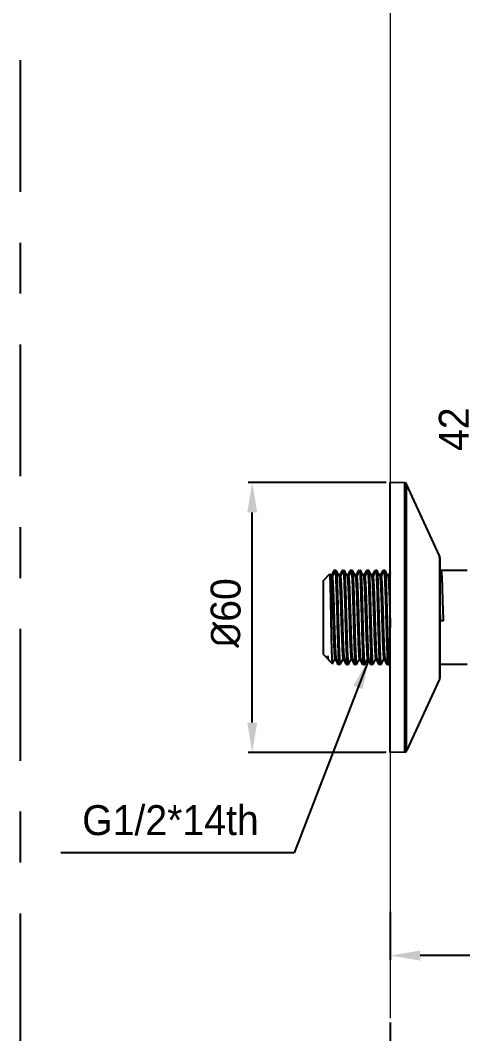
# Model space of a CAD drawing. Extents: x 8819 to 9239, y -18069 to -17475.
# Drawn here: x 8993.4 to 9067.2, y -17980.8 to -17811.6 of the extents above; entities that cross this region are included whole.
import ezdxf

# ---------------------------------------------------------------- set-up
doc = ezdxf.new("R2010")
doc.units = 0
doc.header["$MEASUREMENT"] = 0
doc.linetypes.add('CENTER', pattern=[47.5, 22, -8.5, 8.5, -8.5])
doc.linetypes.add('HIDDEN2', pattern=[4.7625, 3.175, -1.5875])
doc.layers.get('0').update_dxf_attribs({"linetype": 'CONTINUOUS', "lineweight": 13})
doc.layers.get('DEFPOINTS').update_dxf_attribs({"linetype": 'CONTINUOUS'})
doc.layers.add('02___PRT_ALL_AXES', color=7, linetype='CONTINUOUS')
doc.layers.add('1', color=4, linetype='HIDDEN2')
doc.layers.add('5', color=2, linetype='CONTINUOUS', lineweight=9)
doc.styles.add('ROMANS', font='Gulim.ttf')
doc.styles.get("Standard").update_dxf_attribs({"font": 'Gulim.ttf'})
doc.dimstyles.new('STANDARD$0', dxfattribs={"dimtxt": 3.5, "dimasz": 2.5, "dimexe": 0.7, "dimexo": 0.7, "dimgap": 0.5, "dimtad": 3, "dimdec": 4, "dimdsep": 46, "dimtxsty": 'Standard', "dimcen": 0, "dimclrd": 2, "dimclre": 2, "dimclrt": 4, "dimadec": 0, "dimazin": 0, "dimtp": 0.2, "dimtm": 0.1, "dimtfac": 0.5, "dimtdec": 4, "dimtmove": 1, "dimatfit": 3, "dimfxl": 0, "dimtolj": 1, "dimarcsym": 0})
doc.dimstyles.new('STANDARD$7', dxfattribs={"dimtxt": 3.5, "dimasz": 2.5, "dimexe": 0.3, "dimexo": 0.5, "dimgap": 0.8, "dimtad": 3, "dimlfac": 0.5, "dimdsep": 46, "dimtxsty": 'ROMANS', "dimcen": 0, "dimclrd": 2, "dimclre": 2, "dimclrt": 4, "dimadec": 0, "dimazin": 0, "dimtfac": 1, "dimtmove": 0, "dimatfit": 3, "dimfxl": 0, "dimtolj": 1, "dimarcsym": 0})

# ---------------------------------------------------------------- blocks, each defined once
blk = doc.blocks.new('*D17')
at = {"layer": '5', "color": 2, "lineweight": -2}
for p, q in [((9055.13, -17960.48), (9055.13, -17968.46)), ((9131.59, -17960.48), (9131.59, -17968.46)), ((9126.59, -17967.76), (9060.13, -17967.76))]:
    blk.add_line(p, q, dxfattribs=at)
at = {"layer": '5', "color": 2}
for points in [[(9060.13, -17966.93), (9060.13, -17968.6), (9055.13, -17967.76)], [(9126.59, -17966.93), (9126.59, -17968.6), (9131.59, -17967.76)]]:
    blk.add_solid(points, dxfattribs=at)
at = {"layer": 'DEFPOINTS', "color": 0}
for p in [(9055.13, -17959.78), (9131.59, -17959.78), (9055.13, -17967.76)]:
    blk.add_point(p, dxfattribs=at)
at = {"layer": '5', "color": 4, "insert": (9093.2, -17963.11), "char_height": 5, "attachment_point": 5}
blk.add_mtext('\\A1;101.9', dxfattribs=at)
blk = doc.blocks.new('*D19')
at = {"layer": '5', "color": 2, "lineweight": -2}
for p, q in [((9203.08, -17879.67), (9203.08, -17989.3)), ((9055.13, -17978.94), (9055.13, -17989.3)), ((9060.13, -17988.6), (9198.08, -17988.6))]:
    blk.add_line(p, q, dxfattribs=at)
at = {"layer": '5', "color": 2}
for points in [[(9060.13, -17987.77), (9060.13, -17989.43), (9055.13, -17988.6)], [(9198.08, -17987.77), (9198.08, -17989.43), (9203.08, -17988.6)]]:
    blk.add_solid(points, dxfattribs=at)
at = {"layer": 'DEFPOINTS', "color": 0}
for p in [(9203.08, -17878.97), (9055.13, -17978.24), (9203.08, -17988.6)]:
    blk.add_point(p, dxfattribs=at)
at = {"layer": '5', "color": 4, "insert": (9107.02, -17983.19), "char_height": 5, "attachment_point": 5}
blk.add_mtext('\\A1;197.3', dxfattribs=at)
blk = doc.blocks.new('*D20')
at = {"layer": '5', "color": 2, "lineweight": -2}
for p, q in [((9118.25, -17863.08), (9070.1, -17863.08)), ((9070.8, -17889.58), (9070.8, -17868.08)), ((9118.25, -17894.58), (9070.1, -17894.58))]:
    blk.add_line(p, q, dxfattribs=at)
at = {"layer": '5', "color": 2}
for points in [[(9069.97, -17868.08), (9071.64, -17868.08), (9070.8, -17863.08)], [(9069.97, -17889.58), (9071.64, -17889.58), (9070.8, -17894.58)]]:
    blk.add_solid(points, dxfattribs=at)
at = {"layer": 'DEFPOINTS', "color": 0}
for p in [(9070.8, -17863.08), (9118.95, -17863.08), (9118.95, -17894.58)]:
    blk.add_point(p, dxfattribs=at)
at = {"layer": '5', "color": 4, "insert": (9065.73, -17879.86), "char_height": 5, "attachment_point": 5, "rotation": 90}
blk.add_mtext('\\A1;42', dxfattribs=at)
blk = doc.blocks.new('*D24')
at = {"layer": '5', "color": 2, "lineweight": -2}
for p, q in [((9054.43, -17888.76), (9031.39, -17888.76)), ((9032.09, -17928.85), (9032.09, -17893.76)), ((9054.43, -17933.85), (9031.39, -17933.85))]:
    blk.add_line(p, q, dxfattribs=at)
at = {"layer": '5', "color": 2}
for points in [[(9031.26, -17893.76), (9032.93, -17893.76), (9032.09, -17888.76)], [(9031.26, -17928.85), (9032.93, -17928.85), (9032.09, -17933.85)]]:
    blk.add_solid(points, dxfattribs=at)
at = {"layer": 'DEFPOINTS', "color": 0}
for p in [(9032.09, -17888.76), (9055.13, -17888.76), (9055.13, -17933.85)]:
    blk.add_point(p, dxfattribs=at)
at = {"layer": '5', "color": 4, "insert": (9027.68, -17910.55), "char_height": 5, "attachment_point": 5, "rotation": 90}
blk.add_mtext('\\A1;{\\fISOCPEUR|b0|i0|c0|p34;%%C}60', dxfattribs=at)

msp = doc.modelspace()

# ---------------------------------------------------------------- linework, layer by layer
at = {"color": 7, "linetype": 'Continuous'}
msp.add_line((9055.133, -17518.269), (9055.133, -17978.236), dxfattribs=at)
at = {"layer": '02___PRT_ALL_AXES', "color": 1, "linetype": 'CENTER'}
msp.add_line((8993.385, -17580.716), (8993.385, -17991.781), dxfattribs=at)
at = {"layer": '1', "color": 7, "linetype": 'Continuous'}
for p, q in [((9057.522, -17888.802), (9055.133, -17888.76)), ((9055.133, -17933.852), (9055.133, -17888.761)), ((9057.522, -17888.802), (9057.522, -17933.81)), ((9057.856, -17933.592), (9057.856, -17889.021)), ((9063.316, -17901.033), (9057.856, -17889.021)), ((9063.316, -17901.033), (9063.316, -17921.579)), ((9063.366, -17901.185), (9063.316, -17901.033)), ((9063.383, -17901.344), (9063.366, -17901.185)), ((9063.383, -17901.344), (9063.383, -17921.269)), ((9043.955, -17905.119), (9045.039, -17904.034)), ((9045.048, -17904.038), (9045.039, -17904.034)), ((9045.228, -17904.383), (9045.048, -17904.038)), ((9045.214, -17904.369), (9045.471, -17904.369)), ((9045.72, -17903.444), (9045.237, -17904.369)), ((9045.949, -17903.441), (9045.466, -17904.366)), ((9045.733, -17903.431), (9045.72, -17903.444)), ((9045.859, -17903.431), (9045.733, -17903.431)), ((9045.79, -17903.715), (9045.767, -17903.523)), ((9045.859, -17903.431), (9045.869, -17903.441)), ((9045.873, -17903.451), (9045.894, -17903.539)), ((9045.909, -17903.518), (9045.886, -17903.474)), ((9045.959, -17903.431), (9045.949, -17903.441)), ((9046.086, -17903.431), (9045.959, -17903.431)), ((9046.086, -17903.431), (9046.099, -17903.444)), ((9046.581, -17904.369), (9046.099, -17903.444)), ((9046.574, -17904.369), (9046.831, -17904.369)), ((9046.589, -17904.383), (9046.581, -17904.369)), ((9047.08, -17903.444), (9046.598, -17904.369)), ((9047.31, -17903.441), (9046.827, -17904.366)), ((9047.093, -17903.431), (9047.08, -17903.444)), ((9047.22, -17903.431), (9047.093, -17903.431)), ((9047.151, -17903.717), (9047.132, -17903.553)), ((9047.219, -17903.431), (9047.23, -17903.441)), ((9047.23, -17903.441), (9047.233, -17903.449)), ((9047.235, -17903.453), (9047.253, -17903.528)), ((9047.27, -17903.518), (9047.247, -17903.474)), ((9047.32, -17903.431), (9047.309, -17903.441)), ((9047.446, -17903.431), (9047.32, -17903.431)), ((9047.446, -17903.431), (9047.459, -17903.444)), ((9047.942, -17904.369), (9047.459, -17903.444)), ((9047.935, -17904.369), (9048.191, -17904.369)), ((9047.949, -17904.383), (9047.942, -17904.369)), ((9048.441, -17903.444), (9047.958, -17904.369)), ((9048.67, -17903.441), (9048.187, -17904.367)), ((9048.454, -17903.431), (9048.441, -17903.444)), ((9048.58, -17903.431), (9048.454, -17903.431)), ((9048.511, -17903.715), (9048.489, -17903.53)), ((9048.58, -17903.431), (9048.59, -17903.441)), ((9048.59, -17903.441), (9048.594, -17903.449)), ((9048.595, -17903.453), (9048.613, -17903.527)), ((9048.63, -17903.518), (9048.607, -17903.474)), ((9048.68, -17903.431), (9048.67, -17903.441)), ((9048.807, -17903.431), (9048.68, -17903.431)), ((9048.807, -17903.431), (9048.82, -17903.444)), ((9049.302, -17904.369), (9048.82, -17903.444)), ((9049.296, -17904.369), (9049.552, -17904.369)), ((9049.31, -17904.383), (9049.302, -17904.369)), ((9049.801, -17903.444), (9049.319, -17904.369)), ((9050.031, -17903.441), (9049.548, -17904.366)), ((9049.814, -17903.431), (9049.801, -17903.444)), ((9049.94, -17903.431), (9049.814, -17903.431)), ((9049.872, -17903.715), (9049.849, -17903.526)), ((9049.94, -17903.431), (9049.951, -17903.441)), ((9049.951, -17903.441), (9049.953, -17903.447)), ((9049.955, -17903.451), (9049.976, -17903.543)), ((9049.991, -17903.518), (9049.968, -17903.474)), ((9050.041, -17903.431), (9050.03, -17903.441)), ((9050.167, -17903.431), (9050.041, -17903.431)), ((9050.167, -17903.431), (9050.18, -17903.444)), ((9050.663, -17904.369), (9050.18, -17903.444)), ((9050.656, -17904.369), (9050.913, -17904.369)), ((9050.67, -17904.383), (9050.663, -17904.369)), ((9051.162, -17903.444), (9050.679, -17904.369)), ((9051.391, -17903.441), (9050.908, -17904.366)), ((9051.175, -17903.431), (9051.162, -17903.444)), ((9051.301, -17903.431), (9051.175, -17903.431)), ((9051.232, -17903.715), (9051.21, -17903.533)), ((9051.301, -17903.431), (9051.311, -17903.441)), ((9051.311, -17903.441), (9051.315, -17903.449)), ((9051.315, -17903.449), (9051.334, -17903.526)), ((9051.351, -17903.518), (9051.328, -17903.474)), ((9051.401, -17903.431), (9051.391, -17903.441)), ((9051.528, -17903.431), (9051.401, -17903.431)), ((9051.528, -17903.431), (9051.541, -17903.444)), ((9052.023, -17904.369), (9051.541, -17903.444)), ((9052.016, -17904.369), (9052.273, -17904.369)), ((9052.031, -17904.383), (9052.023, -17904.369)), ((9052.522, -17903.444), (9052.04, -17904.369)), ((9052.752, -17903.441), (9052.269, -17904.367)), ((9052.535, -17903.431), (9052.522, -17903.444)), ((9052.662, -17903.431), (9052.535, -17903.431)), ((9052.593, -17903.715), (9052.57, -17903.528)), ((9052.661, -17903.431), (9052.672, -17903.441)), ((9052.672, -17903.441), (9052.675, -17903.449)), ((9052.675, -17903.449), (9052.694, -17903.526)), ((9052.712, -17903.518), (9052.689, -17903.474)), ((9052.762, -17903.431), (9052.752, -17903.441)), ((9052.888, -17903.431), (9052.762, -17903.431)), ((9052.888, -17903.431), (9052.901, -17903.444)), ((9053.384, -17904.369), (9052.901, -17903.444)), ((9053.377, -17904.369), (9053.634, -17904.369)), ((9053.391, -17904.383), (9053.384, -17904.369)), ((9053.883, -17903.444), (9053.4, -17904.369)), ((9054.112, -17903.441), (9053.629, -17904.367)), ((9053.896, -17903.431), (9053.883, -17903.444)), ((9054.022, -17903.431), (9053.896, -17903.431)), ((9053.953, -17903.715), (9053.931, -17903.532)), ((9054.022, -17903.431), (9054.032, -17903.441)), ((9054.032, -17903.441), (9054.035, -17903.448)), ((9054.037, -17903.453), (9054.055, -17903.53)), ((9054.072, -17903.518), (9054.049, -17903.474)), ((9054.122, -17903.431), (9054.112, -17903.441)), ((9054.249, -17903.431), (9054.122, -17903.431)), ((9054.249, -17903.431), (9054.262, -17903.444)), ((9054.744, -17904.369), (9054.262, -17903.444)), ((9054.737, -17904.369), (9054.994, -17904.369)), ((9054.752, -17904.383), (9054.744, -17904.369)), ((9054.811, -17904.273), (9054.761, -17904.369)), ((9055.133, -17903.655), (9054.811, -17904.273)), ((9055.133, -17904.092), (9054.99, -17904.366)), ((9063.636, -17903.441), (9063.383, -17903.925)), ((9063.406, -17903.444), (9063.383, -17903.488)), ((9063.419, -17903.431), (9063.406, -17903.444)), ((9063.636, -17903.431), (9063.419, -17903.431)), ((9063.646, -17903.431), (9063.636, -17903.441)), ((9067.955, -17903.431), (9063.646, -17903.431)), ((9043.955, -17917.493), (9043.955, -17905.119)), ((9063.513, -17911.818), (9063.383, -17907.898)), ((9063.383, -17911.818), (9063.513, -17911.818)), ((9064.001, -17911.887), (9063.383, -17911.887)), ((9064.001, -17911.887), (9063.513, -17911.818)), ((9043.955, -17917.494), (9045.486, -17919.026)), ((9044.705, -17918.244), (9044.705, -17917.734)), ((9044.705, -17918.244), (9044.778, -17918.244)), ((9044.778, -17918.232), (9044.859, -17918.386)), ((9044.883, -17918.422), (9044.858, -17918.386)), ((9045.495, -17919.021), (9045.486, -17919.026)), ((9045.495, -17919.021), (9045.9, -17918.247)), ((9045.894, -17918.244), (9046.139, -17918.244)), ((9045.917, -17918.244), (9045.967, -17918.34)), ((9045.967, -17918.34), (9046.4, -17919.169)), ((9046.139, -17918.232), (9046.145, -17918.244)), ((9046.145, -17918.244), (9046.629, -17919.171)), ((9046.413, -17919.181), (9046.4, -17919.169)), ((9046.539, -17919.181), (9046.413, -17919.181)), ((9046.539, -17919.181), (9046.55, -17919.171)), ((9046.55, -17919.171), (9046.592, -17919.09)), ((9046.64, -17919.181), (9046.629, -17919.171)), ((9046.766, -17919.181), (9046.64, -17919.181)), ((9046.766, -17919.181), (9046.779, -17919.169)), ((9046.779, -17919.169), (9047.26, -17918.246)), ((9047.255, -17918.244), (9047.5, -17918.244)), ((9047.278, -17918.244), (9047.328, -17918.34)), ((9047.328, -17918.34), (9047.761, -17919.169)), ((9047.5, -17918.232), (9047.506, -17918.244)), ((9047.506, -17918.244), (9047.99, -17919.171)), ((9047.774, -17919.181), (9047.761, -17919.169)), ((9047.9, -17919.181), (9047.773, -17919.181)), ((9047.9, -17919.181), (9047.91, -17919.171)), ((9047.91, -17919.171), (9047.952, -17919.09)), ((9048, -17919.181), (9047.99, -17919.171)), ((9048.126, -17919.181), (9048, -17919.181)), ((9048.126, -17919.181), (9048.139, -17919.169)), ((9048.139, -17919.169), (9048.621, -17918.247)), ((9048.615, -17918.244), (9048.86, -17918.244)), ((9048.638, -17918.244), (9048.688, -17918.34)), ((9048.688, -17918.34), (9049.121, -17919.169)), ((9048.86, -17918.232), (9048.866, -17918.244)), ((9048.866, -17918.244), (9049.35, -17919.171)), ((9049.134, -17919.181), (9049.121, -17919.169)), ((9049.26, -17919.181), (9049.134, -17919.181)), ((9049.26, -17919.181), (9049.271, -17919.171)), ((9049.271, -17919.171), (9049.313, -17919.09)), ((9049.361, -17919.181), (9049.35, -17919.171)), ((9049.487, -17919.181), (9049.361, -17919.181)), ((9049.487, -17919.181), (9049.5, -17919.169)), ((9049.5, -17919.169), (9049.981, -17918.247)), ((9049.976, -17918.244), (9050.221, -17918.244)), ((9049.999, -17918.244), (9050.049, -17918.339)), ((9050.049, -17918.339), (9050.482, -17919.169)), ((9050.221, -17918.232), (9050.227, -17918.244)), ((9050.227, -17918.244), (9050.711, -17919.171)), ((9050.495, -17919.181), (9050.482, -17919.169)), ((9050.621, -17919.181), (9050.494, -17919.181)), ((9050.569, -17918.926), (9050.585, -17919.058)), ((9050.621, -17919.181), (9050.631, -17919.171)), ((9050.631, -17919.171), (9050.673, -17919.09)), ((9050.721, -17919.181), (9050.711, -17919.171)), ((9050.847, -17919.181), (9050.721, -17919.181)), ((9050.847, -17919.181), (9050.86, -17919.169)), ((9050.86, -17919.169), (9051.342, -17918.247)), ((9051.336, -17918.244), (9051.581, -17918.244)), ((9051.359, -17918.244), (9051.409, -17918.34)), ((9051.409, -17918.34), (9051.842, -17919.169)), ((9051.581, -17918.232), (9051.587, -17918.244)), ((9051.587, -17918.244), (9052.071, -17919.171)), ((9051.855, -17919.181), (9051.842, -17919.169)), ((9051.981, -17919.181), (9051.855, -17919.181)), ((9051.981, -17919.181), (9051.992, -17919.171)), ((9051.992, -17919.171), (9052.034, -17919.09)), ((9052.082, -17919.181), (9052.071, -17919.171)), ((9052.208, -17919.181), (9052.082, -17919.181)), ((9052.208, -17919.181), (9052.221, -17919.169)), ((9052.221, -17919.169), (9052.702, -17918.247)), ((9052.696, -17918.244), (9052.942, -17918.244)), ((9052.72, -17918.244), (9052.77, -17918.34)), ((9052.77, -17918.34), (9053.203, -17919.169)), ((9052.942, -17918.232), (9052.948, -17918.244)), ((9052.948, -17918.244), (9053.432, -17919.171)), ((9053.216, -17919.181), (9053.203, -17919.169)), ((9053.342, -17919.181), (9053.215, -17919.181)), ((9053.342, -17919.181), (9053.352, -17919.171)), ((9053.352, -17919.171), (9053.394, -17919.09)), ((9053.442, -17919.181), (9053.432, -17919.171)), ((9053.568, -17919.181), (9053.442, -17919.181)), ((9053.568, -17919.181), (9053.581, -17919.169)), ((9053.581, -17919.169), (9054.063, -17918.247)), ((9054.057, -17918.244), (9054.302, -17918.244)), ((9054.08, -17918.244), (9054.13, -17918.34)), ((9054.13, -17918.34), (9054.563, -17919.169)), ((9054.302, -17918.232), (9054.308, -17918.244)), ((9054.308, -17918.244), (9054.792, -17919.171)), ((9054.576, -17919.181), (9054.563, -17919.169)), ((9054.702, -17919.181), (9054.576, -17919.181)), ((9054.702, -17919.181), (9054.713, -17919.171)), ((9054.713, -17919.171), (9054.755, -17919.09)), ((9054.803, -17919.181), (9054.792, -17919.171)), ((9054.929, -17919.181), (9054.803, -17919.181)), ((9054.929, -17919.181), (9054.942, -17919.169)), ((9054.942, -17919.169), (9055.133, -17918.802)), ((9067.955, -17919.181), (9063.383, -17919.181)), ((9063.383, -17921.269), (9063.366, -17921.428)), ((9063.316, -17921.579), (9057.856, -17933.592)), ((9063.366, -17921.428), (9063.316, -17921.579)), ((9057.522, -17933.81), (9055.133, -17933.852))]:
    msp.add_line(p, q, dxfattribs=at)
for centre, radius, start, end in [((9057.516, -17889.175), 0.373, 24.44395, 89), ((9045.768, -17903.49), 0.112, 20.73915, 23.00793), ((9047.112, -17903.497), 0.131, 19.73043, 21.92957), ((9045.913, -17903.769), 1.361, 9.68566, 10.20703), ((9048.471, -17903.498), 0.132, 19.68464, 21.88026), ((9047.288, -17903.766), 1.346, 9.69805, 10.25988), ((9049.846, -17903.492), 0.116, 20.55418, 22.82267), ((9050.013, -17903.766), 1.342, 9.7177, 10.29751), ((9051.352, -17903.772), 1.364, 9.81026, 10.37648), ((9053.914, -17903.497), 0.131, 19.76921, 21.95468), ((9052.651, -17903.784), 1.427, 9.82863, 10.27153), ((9051.313, -17918.399), 4.855, 186.18064, 187.20075), ((9052.737, -17918.392), 4.918, 186.179, 187.16487), ((9054.026, -17918.401), 4.847, 186.1466, 187.09266), ((9056.884, -17918.384), 4.985, 186.17123, 187.12473), ((9058.217, -17918.387), 4.957, 186.17639, 187.13426), ((9059.462, -17918.4), 4.84, 186.18018, 187.21109), ((9057.516, -17933.437), 0.373, 271, 335.55605)]:
    msp.add_arc(centre, radius, start, end, dxfattribs=at)
for points, knots in [([(9045.415, -17917.929), (9045.396, -17917.419), (9045.36, -17916.238), (9045.322, -17914.287), (9045.278, -17912.057), (9045.239, -17910.12), (9045.212, -17908.599), (9045.191, -17907.548), (9045.167, -17906.598), (9045.142, -17905.774), (9045.123, -17905.175), (9045.107, -17904.773), (9045.097, -17904.536), (9045.086, -17904.345), (9045.076, -17904.199), (9045.063, -17904.103), (9045.056, -17904.053), (9045.048, -17904.038)], [0, 0, 0, 0, 0.110177, 0.2551828, 0.4211643, 0.5916705, 0.6732656, 0.7495654, 0.8185202, 0.8783759, 0.9276596, 0.9479171, 0.9650448, 0.9789048, 0.9893889, 0.9964154, 1, 1, 1, 1]), ([(9045.229, -17904.383), (9045.238, -17904.401), (9045.251, -17904.454), (9045.268, -17904.555), (9045.284, -17904.699), (9045.308, -17904.974), (9045.335, -17905.416), (9045.368, -17906.056), (9045.405, -17906.829), (9045.441, -17907.716), (9045.474, -17908.694), (9045.515, -17910.108), (9045.574, -17911.905), (9045.64, -17913.97), (9045.701, -17915.767), (9045.753, -17916.85), (9045.782, -17917.314)], [0, 0, 0, 0, 0.0046509, 0.0125765, 0.0237884, 0.0382321, 0.0764756, 0.1263712, 0.1866583, 0.2558049, 0.3320556, 0.4134769, 0.5834841, 0.7486579, 0.8923226, 1, 1, 1, 1]), ([(9046.034, -17917.314), (9046.004, -17916.837), (9045.961, -17915.719), (9045.888, -17913.868), (9045.834, -17912.116), (9045.791, -17910.632), (9045.755, -17909.527), (9045.717, -17908.469), (9045.682, -17907.487), (9045.65, -17906.606), (9045.621, -17905.947), (9045.597, -17905.489), (9045.578, -17905.202), (9045.56, -17904.956), (9045.542, -17904.751), (9045.525, -17904.593), (9045.508, -17904.472), (9045.494, -17904.412), (9045.481, -17904.369), (9045.471, -17904.369)], [0, 0, 0, 0, 0.1107127, 0.2588413, 0.4286888, 0.5161711, 0.602253, 0.6846377, 0.7611273, 0.8296795, 0.8884696, 0.9137074, 0.9359423, 0.9550325, 0.9708472, 0.9832894, 0.9922799, 0.9977932, 1, 1, 1, 1]), ([(9045.767, -17903.523), (9045.763, -17903.5), (9045.757, -17903.473), (9045.743, -17903.431), (9045.733, -17903.431)], [0, 0, 0, 0, 0.7106096, 1, 1, 1, 1]), ([(9045.869, -17903.441), (9045.87, -17903.442), (9045.87, -17903.444), (9045.871, -17903.446), (9045.872, -17903.446)], [0, 0, 0, 0, 0.4791339, 1, 1, 1, 1]), ([(9046.003, -17903.612), (9046, -17903.586), (9045.994, -17903.541), (9045.983, -17903.482), (9045.975, -17903.451), (9045.965, -17903.431), (9045.96, -17903.431)], [0, 0, 0, 0, 0.4225961, 0.7278347, 0.9169127, 1, 1, 1, 1]), ([(9046.522, -17918.126), (9046.495, -17917.636), (9046.456, -17916.496), (9046.39, -17914.605), (9046.326, -17912.418), (9046.272, -17910.131), (9046.2, -17907.95), (9046.143, -17906.069), (9046.094, -17904.77), (9046.042, -17904.005), (9046.017, -17903.724), (9046.003, -17903.612)], [0, 0, 0, 0, 0.1013351, 0.2356428, 0.390907, 0.5532325, 0.708093, 0.841626, 0.9418941, 0.9766338, 1, 1, 1, 1]), ([(9046.099, -17903.444), (9046.108, -17903.463), (9046.121, -17903.521), (9046.139, -17903.631), (9046.155, -17903.792), (9046.179, -17904.099), (9046.205, -17904.597), (9046.239, -17905.319), (9046.276, -17906.195), (9046.312, -17907.201), (9046.345, -17908.312), (9046.386, -17909.92), (9046.445, -17911.965), (9046.512, -17914.317), (9046.572, -17916.364), (9046.625, -17917.598), (9046.654, -17918.126)], [0, 0, 0, 0, 0.0043323, 0.0119712, 0.0229252, 0.0371387, 0.0750051, 0.1246356, 0.1847668, 0.2538599, 0.330151, 0.4116946, 0.5821222, 0.7478324, 0.8919979, 1, 1, 1, 1]), ([(9046.589, -17904.383), (9046.598, -17904.401), (9046.611, -17904.454), (9046.628, -17904.555), (9046.644, -17904.699), (9046.668, -17904.974), (9046.695, -17905.416), (9046.729, -17906.056), (9046.765, -17906.829), (9046.801, -17907.716), (9046.833, -17908.694), (9046.876, -17910.108), (9046.934, -17911.905), (9047.001, -17913.97), (9047.06, -17915.767), (9047.116, -17916.85), (9047.145, -17917.314)], [0, 0, 0, 0, 0.0046511, 0.0125771, 0.023789, 0.0382325, 0.0764757, 0.1263725, 0.1866603, 0.2558058, 0.3320552, 0.4134762, 0.583482, 0.7486539, 0.8923179, 1, 1, 1, 1]), ([(9047.396, -17917.314), (9047.366, -17916.837), (9047.32, -17915.719), (9047.249, -17913.868), (9047.195, -17912.116), (9047.151, -17910.633), (9047.115, -17909.527), (9047.077, -17908.469), (9047.042, -17907.487), (9047.01, -17906.606), (9046.982, -17905.947), (9046.957, -17905.489), (9046.939, -17905.202), (9046.92, -17904.956), (9046.902, -17904.751), (9046.885, -17904.593), (9046.868, -17904.472), (9046.854, -17904.412), (9046.841, -17904.369), (9046.831, -17904.369)], [0, 0, 0, 0, 0.1107132, 0.2588392, 0.4286849, 0.5161658, 0.6022472, 0.684632, 0.7611212, 0.8296734, 0.8884645, 0.9137032, 0.935939, 0.95503, 0.9708452, 0.9832877, 0.9922786, 0.9977924, 1, 1, 1, 1]), ([(9047.132, -17903.553), (9047.127, -17903.522), (9047.12, -17903.482), (9047.107, -17903.443), (9047.098, -17903.431), (9047.093, -17903.431)], [0, 0, 0, 0, 0.7131597, 0.9036471, 1, 1, 1, 1]), ([(9047.362, -17903.604), (9047.359, -17903.579), (9047.353, -17903.536), (9047.343, -17903.48), (9047.335, -17903.449), (9047.325, -17903.431), (9047.32, -17903.431)], [0, 0, 0, 0, 0.4220731, 0.7270098, 0.9161354, 1, 1, 1, 1]), ([(9047.885, -17918.126), (9047.858, -17917.635), (9047.815, -17916.492), (9047.751, -17914.596), (9047.686, -17912.403), (9047.632, -17910.112), (9047.559, -17907.929), (9047.503, -17906.049), (9047.453, -17904.753), (9047.402, -17903.992), (9047.376, -17903.715), (9047.362, -17903.604)], [0, 0, 0, 0, 0.1015304, 0.2361198, 0.3916889, 0.554255, 0.709208, 0.8426185, 0.9425149, 0.976974, 1, 1, 1, 1]), ([(9047.459, -17903.444), (9047.469, -17903.463), (9047.482, -17903.521), (9047.5, -17903.631), (9047.516, -17903.792), (9047.539, -17904.099), (9047.566, -17904.597), (9047.599, -17905.319), (9047.636, -17906.195), (9047.673, -17907.201), (9047.706, -17908.312), (9047.746, -17909.92), (9047.806, -17911.965), (9047.873, -17914.317), (9047.932, -17916.364), (9047.987, -17917.598), (9048.016, -17918.126)], [0, 0, 0, 0, 0.0043327, 0.0119718, 0.0229262, 0.0371402, 0.0750067, 0.1246362, 0.1847661, 0.2538578, 0.3301468, 0.4116878, 0.5821156, 0.7478281, 0.8919933, 1, 1, 1, 1]), ([(9047.949, -17904.383), (9047.958, -17904.401), (9047.971, -17904.454), (9047.988, -17904.555), (9048.004, -17904.699), (9048.029, -17904.974), (9048.056, -17905.416), (9048.09, -17906.056), (9048.126, -17906.829), (9048.162, -17907.716), (9048.195, -17908.694), (9048.236, -17910.108), (9048.295, -17911.905), (9048.362, -17913.97), (9048.421, -17915.767), (9048.476, -17916.85), (9048.505, -17917.314)], [0, 0, 0, 0, 0.0046485, 0.0125739, 0.0237868, 0.0382316, 0.0764769, 0.1263738, 0.1866611, 0.2558068, 0.3320566, 0.4134777, 0.5834838, 0.7486558, 0.8923197, 1, 1, 1, 1]), ([(9048.755, -17917.314), (9048.725, -17916.837), (9048.683, -17915.719), (9048.61, -17913.868), (9048.556, -17912.116), (9048.512, -17910.633), (9048.476, -17909.527), (9048.438, -17908.469), (9048.403, -17907.487), (9048.371, -17906.606), (9048.342, -17905.947), (9048.317, -17905.489), (9048.299, -17905.202), (9048.281, -17904.956), (9048.262, -17904.751), (9048.245, -17904.593), (9048.228, -17904.472), (9048.215, -17904.411), (9048.201, -17904.369), (9048.192, -17904.369)], [0, 0, 0, 0, 0.1107094, 0.258835, 0.4286806, 0.5161607, 0.6022413, 0.6846259, 0.7611155, 0.8296682, 0.8884601, 0.9136992, 0.9359354, 0.9550266, 0.9708421, 0.983285, 0.992276, 0.9977901, 1, 1, 1, 1]), ([(9048.489, -17903.53), (9048.485, -17903.505), (9048.479, -17903.477), (9048.464, -17903.431), (9048.454, -17903.431)], [0, 0, 0, 0, 0.7132282, 1, 1, 1, 1]), ([(9048.724, -17903.615), (9048.721, -17903.588), (9048.715, -17903.543), (9048.704, -17903.483), (9048.696, -17903.451), (9048.686, -17903.431), (9048.681, -17903.431)], [0, 0, 0, 0, 0.4227709, 0.7281073, 0.9171656, 1, 1, 1, 1]), ([(9049.243, -17918.126), (9049.216, -17917.637), (9049.177, -17916.497), (9049.111, -17914.608), (9049.047, -17912.422), (9048.993, -17910.137), (9048.921, -17907.957), (9048.864, -17906.076), (9048.815, -17904.775), (9048.763, -17904.009), (9048.738, -17903.728), (9048.724, -17903.615)], [0, 0, 0, 0, 0.1012753, 0.2354913, 0.3906601, 0.5529068, 0.7077366, 0.8413061, 0.9416933, 0.9765239, 1, 1, 1, 1]), ([(9048.82, -17903.444), (9048.829, -17903.463), (9048.842, -17903.521), (9048.86, -17903.631), (9048.876, -17903.792), (9048.9, -17904.099), (9048.926, -17904.597), (9048.96, -17905.319), (9048.997, -17906.195), (9049.033, -17907.201), (9049.066, -17908.312), (9049.107, -17909.92), (9049.166, -17911.965), (9049.234, -17914.317), (9049.291, -17916.364), (9049.349, -17917.598), (9049.378, -17918.126)], [0, 0, 0, 0, 0.0043324, 0.0119713, 0.0229251, 0.0371384, 0.0750033, 0.1246316, 0.1847606, 0.2538523, 0.3301428, 0.4116858, 0.5821116, 0.7478222, 0.8919899, 1, 1, 1, 1]), ([(9049.31, -17904.383), (9049.319, -17904.401), (9049.332, -17904.454), (9049.35, -17904.555), (9049.366, -17904.699), (9049.389, -17904.974), (9049.417, -17905.416), (9049.45, -17906.056), (9049.486, -17906.829), (9049.522, -17907.716), (9049.555, -17908.694), (9049.597, -17910.108), (9049.655, -17911.905), (9049.722, -17913.97), (9049.781, -17915.767), (9049.837, -17916.85), (9049.866, -17917.314)], [0, 0, 0, 0, 0.00465, 0.0125756, 0.0237876, 0.0382315, 0.0764756, 0.1263722, 0.1866596, 0.2558055, 0.3320559, 0.4134774, 0.5834822, 0.7486542, 0.8923171, 1, 1, 1, 1]), ([(9050.115, -17917.314), (9050.086, -17916.837), (9050.042, -17915.719), (9049.97, -17913.868), (9049.917, -17912.116), (9049.873, -17910.632), (9049.837, -17909.527), (9049.799, -17908.469), (9049.764, -17907.487), (9049.732, -17906.606), (9049.703, -17905.947), (9049.678, -17905.489), (9049.66, -17905.202), (9049.642, -17904.956), (9049.624, -17904.751), (9049.606, -17904.593), (9049.589, -17904.472), (9049.576, -17904.411), (9049.562, -17904.369), (9049.552, -17904.369)], [0, 0, 0, 0, 0.110711, 0.2588363, 0.4286817, 0.5161619, 0.602242, 0.684626, 0.761115, 0.8296667, 0.888457, 0.913695, 0.9359301, 0.9550204, 0.9708351, 0.9832775, 0.9922687, 0.9977842, 1, 1, 1, 1]), ([(9049.849, -17903.526), (9049.844, -17903.502), (9049.839, -17903.475), (9049.824, -17903.431), (9049.814, -17903.431)], [0, 0, 0, 0, 0.7122618, 1, 1, 1, 1]), ([(9050.083, -17903.604), (9050.08, -17903.579), (9050.074, -17903.536), (9050.064, -17903.48), (9050.056, -17903.449), (9050.046, -17903.431), (9050.041, -17903.431)], [0, 0, 0, 0, 0.422077, 0.7270115, 0.916132, 1, 1, 1, 1]), ([(9050.606, -17918.126), (9050.579, -17917.635), (9050.535, -17916.492), (9050.472, -17914.595), (9050.407, -17912.403), (9050.353, -17910.112), (9050.28, -17907.928), (9050.224, -17906.049), (9050.174, -17904.752), (9050.123, -17903.992), (9050.097, -17903.714), (9050.083, -17903.604)], [0, 0, 0, 0, 0.1015358, 0.2361322, 0.3917086, 0.55428, 0.7092351, 0.842643, 0.9425305, 0.9769825, 1, 1, 1, 1]), ([(9050.18, -17903.444), (9050.19, -17903.463), (9050.203, -17903.521), (9050.22, -17903.631), (9050.237, -17903.792), (9050.26, -17904.099), (9050.287, -17904.597), (9050.32, -17905.319), (9050.357, -17906.195), (9050.394, -17907.201), (9050.426, -17908.312), (9050.467, -17909.92), (9050.527, -17911.965), (9050.595, -17914.317), (9050.652, -17916.364), (9050.709, -17917.598), (9050.738, -17918.126)], [0, 0, 0, 0, 0.0043304, 0.0119705, 0.0229247, 0.0371399, 0.0750061, 0.124636, 0.1847657, 0.253857, 0.3301448, 0.4116839, 0.5821055, 0.7478182, 0.8919902, 1, 1, 1, 1]), ([(9050.67, -17904.383), (9050.679, -17904.401), (9050.692, -17904.454), (9050.709, -17904.555), (9050.726, -17904.699), (9050.749, -17904.974), (9050.777, -17905.416), (9050.81, -17906.056), (9050.846, -17906.829), (9050.882, -17907.716), (9050.915, -17908.694), (9050.957, -17910.108), (9051.016, -17911.905), (9051.083, -17913.97), (9051.142, -17915.767), (9051.197, -17916.85), (9051.226, -17917.314)], [0, 0, 0, 0, 0.0046493, 0.0125749, 0.0237873, 0.0382314, 0.0764752, 0.1263713, 0.1866586, 0.2558047, 0.3320551, 0.4134762, 0.5834825, 0.7486546, 0.8923179, 1, 1, 1, 1]), ([(9051.476, -17917.314), (9051.446, -17916.837), (9051.403, -17915.719), (9051.33, -17913.868), (9051.276, -17912.116), (9051.233, -17910.632), (9051.197, -17909.527), (9051.159, -17908.469), (9051.124, -17907.487), (9051.092, -17906.606), (9051.063, -17905.947), (9051.039, -17905.489), (9051.02, -17905.202), (9051.002, -17904.956), (9050.984, -17904.751), (9050.967, -17904.593), (9050.95, -17904.472), (9050.936, -17904.412), (9050.923, -17904.369), (9050.913, -17904.369)], [0, 0, 0, 0, 0.1107113, 0.2588386, 0.4286859, 0.5161668, 0.602248, 0.684633, 0.7611227, 0.829675, 0.8884659, 0.9137043, 0.9359397, 0.9550304, 0.9708455, 0.9832882, 0.9922792, 0.9977931, 1, 1, 1, 1]), ([(9051.21, -17903.533), (9051.206, -17903.507), (9051.2, -17903.479), (9051.185, -17903.431), (9051.175, -17903.431)], [0, 0, 0, 0, 0.7140703, 1, 1, 1, 1]), ([(9051.445, -17903.614), (9051.442, -17903.587), (9051.436, -17903.542), (9051.425, -17903.483), (9051.417, -17903.451), (9051.407, -17903.431), (9051.402, -17903.431)], [0, 0, 0, 0, 0.4227837, 0.7280997, 0.917128, 1, 1, 1, 1]), ([(9051.964, -17918.126), (9051.937, -17917.637), (9051.898, -17916.497), (9051.832, -17914.606), (9051.768, -17912.42), (9051.714, -17910.135), (9051.642, -17907.954), (9051.585, -17906.073), (9051.536, -17904.773), (9051.484, -17904.007), (9051.459, -17903.726), (9051.445, -17903.614)], [0, 0, 0, 0, 0.1012993, 0.2355531, 0.3907588, 0.5530377, 0.7078792, 0.8414359, 0.9417754, 0.9765687, 1, 1, 1, 1]), ([(9051.541, -17903.444), (9051.55, -17903.463), (9051.563, -17903.521), (9051.581, -17903.631), (9051.597, -17903.792), (9051.621, -17904.099), (9051.647, -17904.597), (9051.681, -17905.319), (9051.718, -17906.195), (9051.754, -17907.201), (9051.787, -17908.312), (9051.828, -17909.92), (9051.887, -17911.965), (9051.955, -17914.317), (9052.013, -17916.364), (9052.069, -17917.598), (9052.098, -17918.126)], [0, 0, 0, 0, 0.0043324, 0.0119714, 0.0229254, 0.0371391, 0.0750062, 0.1246379, 0.1847697, 0.2538628, 0.3301532, 0.4116953, 0.5821181, 0.7478262, 0.891994, 1, 1, 1, 1]), ([(9052.031, -17904.383), (9052.04, -17904.401), (9052.053, -17904.454), (9052.07, -17904.555), (9052.086, -17904.699), (9052.11, -17904.974), (9052.138, -17905.416), (9052.171, -17906.056), (9052.207, -17906.829), (9052.243, -17907.716), (9052.276, -17908.694), (9052.318, -17910.108), (9052.376, -17911.905), (9052.443, -17913.97), (9052.504, -17915.767), (9052.556, -17916.85), (9052.585, -17917.314)], [0, 0, 0, 0, 0.0046497, 0.0125754, 0.0237881, 0.0382325, 0.0764766, 0.1263732, 0.1866609, 0.2558069, 0.3320568, 0.4134782, 0.5834846, 0.7486574, 0.8923226, 1, 1, 1, 1]), ([(9052.839, -17917.314), (9052.809, -17916.837), (9052.762, -17915.719), (9052.691, -17913.868), (9052.637, -17912.116), (9052.594, -17910.632), (9052.557, -17909.527), (9052.519, -17908.469), (9052.484, -17907.487), (9052.452, -17906.606), (9052.424, -17905.947), (9052.399, -17905.489), (9052.381, -17905.202), (9052.362, -17904.956), (9052.344, -17904.751), (9052.327, -17904.593), (9052.31, -17904.472), (9052.296, -17904.412), (9052.283, -17904.369), (9052.273, -17904.369)], [0, 0, 0, 0, 0.1107176, 0.2588447, 0.4286921, 0.5161732, 0.6022537, 0.6846387, 0.7611295, 0.8296821, 0.8884721, 0.91371, 0.9359453, 0.955036, 0.9708514, 0.9832941, 0.9922847, 0.9977968, 1, 1, 1, 1]), ([(9052.57, -17903.528), (9052.566, -17903.504), (9052.56, -17903.476), (9052.545, -17903.431), (9052.535, -17903.431)], [0, 0, 0, 0, 0.7129305, 1, 1, 1, 1]), ([(9052.805, -17903.608), (9052.802, -17903.583), (9052.796, -17903.539), (9052.785, -17903.481), (9052.777, -17903.45), (9052.767, -17903.431), (9052.762, -17903.431)], [0, 0, 0, 0, 0.4224635, 0.7275952, 0.9166539, 1, 1, 1, 1]), ([(9053.328, -17918.126), (9053.3, -17917.636), (9053.256, -17916.494), (9053.193, -17914.601), (9053.128, -17912.411), (9053.074, -17910.123), (9053.002, -17907.94), (9052.945, -17906.06), (9052.896, -17904.762), (9052.844, -17903.999), (9052.819, -17903.72), (9052.805, -17903.608)], [0, 0, 0, 0, 0.1014272, 0.2358616, 0.3912621, 0.5536961, 0.7085948, 0.8420716, 0.9421715, 0.9767853, 1, 1, 1, 1]), ([(9052.901, -17903.444), (9052.911, -17903.463), (9052.924, -17903.521), (9052.942, -17903.631), (9052.958, -17903.792), (9052.981, -17904.099), (9053.008, -17904.597), (9053.041, -17905.319), (9053.078, -17906.195), (9053.115, -17907.201), (9053.148, -17908.312), (9053.188, -17909.92), (9053.248, -17911.965), (9053.315, -17914.317), (9053.375, -17916.364), (9053.428, -17917.598), (9053.457, -17918.126)], [0, 0, 0, 0, 0.0043325, 0.0119716, 0.0229263, 0.0371405, 0.0750081, 0.1246392, 0.1847704, 0.253863, 0.3301526, 0.4116933, 0.5821167, 0.7478289, 0.891996, 1, 1, 1, 1]), ([(9053.391, -17904.383), (9053.401, -17904.401), (9053.414, -17904.454), (9053.431, -17904.555), (9053.447, -17904.699), (9053.471, -17904.974), (9053.498, -17905.416), (9053.531, -17906.056), (9053.567, -17906.829), (9053.603, -17907.716), (9053.636, -17908.694), (9053.678, -17910.108), (9053.736, -17911.905), (9053.804, -17913.97), (9053.862, -17915.767), (9053.918, -17916.85), (9053.947, -17917.314)], [0, 0, 0, 0, 0.0046489, 0.0125743, 0.0237867, 0.0382307, 0.076474, 0.1263703, 0.1866581, 0.2558039, 0.3320536, 0.4134749, 0.5834816, 0.7486535, 0.8923178, 1, 1, 1, 1]), ([(9054.197, -17917.314), (9054.167, -17916.837), (9054.125, -17915.719), (9054.051, -17913.867), (9053.998, -17912.116), (9053.954, -17910.632), (9053.918, -17909.527), (9053.88, -17908.469), (9053.845, -17907.486), (9053.813, -17906.606), (9053.784, -17905.947), (9053.76, -17905.489), (9053.741, -17905.202), (9053.723, -17904.956), (9053.704, -17904.751), (9053.687, -17904.593), (9053.67, -17904.472), (9053.657, -17904.411), (9053.643, -17904.369), (9053.634, -17904.369)], [0, 0, 0, 0, 0.110712, 0.2588423, 0.4286914, 0.5161746, 0.6022571, 0.684642, 0.7611313, 0.8296831, 0.8884728, 0.9137107, 0.9359457, 0.955036, 0.9708506, 0.9832921, 0.9922811, 0.9977923, 1, 1, 1, 1]), ([(9053.931, -17903.532), (9053.927, -17903.507), (9053.921, -17903.478), (9053.906, -17903.431), (9053.896, -17903.431)], [0, 0, 0, 0, 0.713751, 1, 1, 1, 1]), ([(9054.166, -17903.614), (9054.163, -17903.587), (9054.157, -17903.542), (9054.146, -17903.483), (9054.138, -17903.451), (9054.128, -17903.431), (9054.123, -17903.431)], [0, 0, 0, 0, 0.4227825, 0.7280975, 0.9171255, 1, 1, 1, 1]), ([(9054.685, -17918.126), (9054.658, -17917.637), (9054.619, -17916.497), (9054.553, -17914.606), (9054.489, -17912.42), (9054.435, -17910.134), (9054.363, -17907.954), (9054.306, -17906.073), (9054.257, -17904.773), (9054.205, -17904.007), (9054.18, -17903.726), (9054.166, -17903.614)], [0, 0, 0, 0, 0.1013004, 0.2355559, 0.3907627, 0.5530425, 0.7078839, 0.8414399, 0.9417779, 0.9765702, 1, 1, 1, 1]), ([(9054.262, -17903.444), (9054.271, -17903.463), (9054.284, -17903.521), (9054.302, -17903.631), (9054.318, -17903.792), (9054.342, -17904.099), (9054.368, -17904.597), (9054.402, -17905.319), (9054.439, -17906.195), (9054.475, -17907.201), (9054.508, -17908.312), (9054.549, -17909.92), (9054.608, -17911.965), (9054.675, -17914.317), (9054.735, -17916.364), (9054.788, -17917.598), (9054.817, -17918.126)], [0, 0, 0, 0, 0.0043323, 0.0119713, 0.0229254, 0.0371392, 0.0750059, 0.124637, 0.1847688, 0.2538624, 0.3301536, 0.411697, 0.5821239, 0.7478328, 0.8919979, 1, 1, 1, 1]), ([(9054.752, -17904.383), (9054.766, -17904.411), (9054.782, -17904.5), (9054.806, -17904.67), (9054.826, -17904.922), (9054.848, -17905.249), (9054.871, -17905.649), (9054.904, -17906.313), (9054.948, -17907.282), (9054.994, -17908.577), (9055.036, -17910.003), (9055.083, -17911.491), (9055.117, -17912.496), (9055.133, -17912.997)], [0, 0, 0, 0, 0.0108237, 0.0309448, 0.0602514, 0.0984438, 0.1450743, 0.1995976, 0.3296112, 0.4822744, 0.650304, 0.8256707, 1, 1, 1, 1]), ([(9055.133, -17905.734), (9055.123, -17905.539), (9055.107, -17905.265), (9055.081, -17904.927), (9055.063, -17904.732), (9055.047, -17904.582), (9055.03, -17904.467), (9055.017, -17904.409), (9055.004, -17904.369), (9054.995, -17904.369)], [0, 0, 0, 0, 0.4259399, 0.5970445, 0.7387156, 0.8501394, 0.9306411, 0.9800494, 1, 1, 1, 1]), ([(9063.477, -17903.715), (9063.473, -17903.674), (9063.466, -17903.604), (9063.452, -17903.511), (9063.441, -17903.463), (9063.427, -17903.431), (9063.419, -17903.431)], [0, 0, 0, 0, 0.4245499, 0.7311094, 0.9200251, 1, 1, 1, 1]), ([(9064.001, -17911.887), (9063.987, -17911.349), (9063.96, -17910.286), (9063.913, -17908.736), (9063.866, -17907.295), (9063.832, -17906.189), (9063.804, -17905.404), (9063.782, -17904.904), (9063.76, -17904.473), (9063.736, -17904.113), (9063.713, -17903.829), (9063.694, -17903.641), (9063.679, -17903.532), (9063.668, -17903.478), (9063.661, -17903.449), (9063.651, -17903.431), (9063.646, -17903.431)], [0, 0, 0, 0, 0.1907842, 0.3764111, 0.5491024, 0.7015694, 0.7681775, 0.8274094, 0.8786507, 0.9213654, 0.9551038, 0.979524, 0.9881609, 0.9944003, 0.9982724, 1, 1, 1, 1]), ([(9044.859, -17918.386), (9044.843, -17918.357), (9044.816, -17918.28), (9044.76, -17918.063), (9044.727, -17917.875), (9044.705, -17917.734)], [0, 0, 0, 0, 0.1477854, 0.36415, 1, 1, 1, 1]), ([(9044.778, -17918.232), (9044.769, -17918.215), (9044.756, -17918.161), (9044.739, -17918.059), (9044.721, -17917.911), (9044.71, -17917.798), (9044.705, -17917.734)], [0, 0, 0, 0, 0.1165012, 0.322406, 0.6176481, 1, 1, 1, 1]), ([(9045.486, -17919.026), (9045.48, -17919.019), (9045.475, -17918.988), (9045.465, -17918.931), (9045.457, -17918.84), (9045.449, -17918.718), (9045.44, -17918.564), (9045.428, -17918.298), (9045.42, -17918.083), (9045.415, -17917.929)], [0, 0, 0, 0, 0.02527, 0.079021, 0.1616955, 0.273191, 0.4132405, 0.5815151, 1, 1, 1, 1]), ([(9045.784, -17917.314), (9045.793, -17917.448), (9045.807, -17917.679), (9045.83, -17917.946), (9045.848, -17918.101), (9045.863, -17918.177), (9045.873, -17918.219), (9045.887, -17918.244), (9045.894, -17918.244)], [0, 0, 0, 0, 0.4270373, 0.7381399, 0.8485069, 0.9283515, 0.9779041, 1, 1, 1, 1]), ([(9046.139, -17918.232), (9046.124, -17918.203), (9046.109, -17918.108), (9046.081, -17917.924), (9046.057, -17917.648), (9046.042, -17917.435), (9046.034, -17917.314)], [0, 0, 0, 0, 0.1047262, 0.3078034, 0.6076679, 1, 1, 1, 1]), ([(9047.145, -17917.314), (9047.153, -17917.448), (9047.168, -17917.679), (9047.191, -17917.946), (9047.209, -17918.101), (9047.224, -17918.177), (9047.234, -17918.219), (9047.248, -17918.244), (9047.255, -17918.244)], [0, 0, 0, 0, 0.4270006, 0.7380945, 0.8484492, 0.9282877, 0.9778564, 1, 1, 1, 1]), ([(9047.5, -17918.232), (9047.485, -17918.203), (9047.469, -17918.108), (9047.442, -17917.924), (9047.418, -17917.648), (9047.402, -17917.435), (9047.394, -17917.314)], [0, 0, 0, 0, 0.1047225, 0.3077841, 0.6076609, 1, 1, 1, 1]), ([(9048.505, -17917.314), (9048.514, -17917.448), (9048.529, -17917.679), (9048.551, -17917.946), (9048.57, -17918.1), (9048.584, -17918.177), (9048.594, -17918.219), (9048.608, -17918.244), (9048.615, -17918.244)], [0, 0, 0, 0, 0.4270762, 0.738219, 0.8485894, 0.9284285, 0.9779656, 1, 1, 1, 1]), ([(9048.86, -17918.232), (9048.845, -17918.203), (9048.83, -17918.108), (9048.802, -17917.924), (9048.78, -17917.648), (9048.765, -17917.435), (9048.758, -17917.314)], [0, 0, 0, 0, 0.1047792, 0.3079038, 0.6076911, 1, 1, 1, 1]), ([(9049.863, -17917.314), (9049.872, -17917.448), (9049.888, -17917.679), (9049.912, -17917.945), (9049.93, -17918.1), (9049.944, -17918.177), (9049.955, -17918.219), (9049.968, -17918.244), (9049.975, -17918.244)], [0, 0, 0, 0, 0.4270155, 0.7381395, 0.8484625, 0.9282639, 0.977824, 1, 1, 1, 1]), ([(9050.22, -17918.232), (9050.205, -17918.203), (9050.19, -17918.108), (9050.163, -17917.924), (9050.139, -17917.648), (9050.123, -17917.435), (9050.116, -17917.314)], [0, 0, 0, 0, 0.1046985, 0.3077646, 0.6076396, 1, 1, 1, 1]), ([(9051.226, -17917.314), (9051.235, -17917.448), (9051.25, -17917.679), (9051.272, -17917.946), (9051.291, -17918.101), (9051.305, -17918.177), (9051.315, -17918.219), (9051.329, -17918.244), (9051.336, -17918.244)], [0, 0, 0, 0, 0.4270338, 0.7381412, 0.8484977, 0.9283327, 0.9778874, 1, 1, 1, 1]), ([(9051.581, -17918.232), (9051.566, -17918.203), (9051.551, -17918.108), (9051.523, -17917.924), (9051.499, -17917.648), (9051.484, -17917.435), (9051.476, -17917.314)], [0, 0, 0, 0, 0.1047372, 0.3078159, 0.6076751, 1, 1, 1, 1]), ([(9052.587, -17917.314), (9052.595, -17917.448), (9052.61, -17917.679), (9052.632, -17917.946), (9052.651, -17918.1), (9052.665, -17918.177), (9052.676, -17918.219), (9052.689, -17918.244), (9052.696, -17918.244)], [0, 0, 0, 0, 0.4270406, 0.7381563, 0.8485303, 0.9283811, 0.977935, 1, 1, 1, 1]), ([(9052.942, -17918.232), (9052.927, -17918.203), (9052.912, -17918.108), (9052.885, -17917.924), (9052.86, -17917.648), (9052.844, -17917.435), (9052.836, -17917.314)], [0, 0, 0, 0, 0.1047012, 0.307763, 0.6076499, 1, 1, 1, 1]), ([(9053.946, -17917.314), (9053.955, -17917.448), (9053.97, -17917.679), (9053.993, -17917.945), (9054.012, -17918.101), (9054.026, -17918.177), (9054.036, -17918.219), (9054.05, -17918.244), (9054.057, -17918.244)], [0, 0, 0, 0, 0.4269787, 0.7380587, 0.8483931, 0.9282175, 0.9777969, 1, 1, 1, 1]), ([(9054.302, -17918.232), (9054.287, -17918.203), (9054.272, -17918.108), (9054.244, -17917.924), (9054.222, -17917.648), (9054.207, -17917.435), (9054.2, -17917.314)], [0, 0, 0, 0, 0.1047544, 0.3078814, 0.6076844, 1, 1, 1, 1]), ([(9046.4, -17919.169), (9046.39, -17919.149), (9046.376, -17919.088), (9046.358, -17918.971), (9046.342, -17918.801), (9046.332, -17918.671), (9046.327, -17918.597)], [0, 0, 0, 0, 0.1154136, 0.3207646, 0.6161713, 1, 1, 1, 1]), ([(9046.497, -17919.007), (9046.5, -17919.033), (9046.506, -17919.076), (9046.516, -17919.132), (9046.524, -17919.163), (9046.534, -17919.181), (9046.539, -17919.181)], [0, 0, 0, 0, 0.4222922, 0.7273505, 0.9164571, 1, 1, 1, 1]), ([(9046.629, -17919.171), (9046.623, -17919.159), (9046.614, -17919.125), (9046.594, -17919.022), (9046.572, -17918.824), (9046.545, -17918.51), (9046.53, -17918.265), (9046.522, -17918.126)], [0, 0, 0, 0, 0.0374348, 0.1001044, 0.3016883, 0.6031156, 1, 1, 1, 1]), ([(9046.654, -17918.126), (9046.665, -17918.327), (9046.688, -17918.646), (9046.711, -17918.966), (9046.731, -17919.083)], [0, 0, 0, 0, 0.6285367, 1, 1, 1, 1]), ([(9046.731, -17919.083), (9046.735, -17919.108), (9046.741, -17919.136), (9046.756, -17919.181), (9046.766, -17919.181)], [0, 0, 0, 0, 0.7128761, 1, 1, 1, 1]), ([(9047.761, -17919.169), (9047.75, -17919.149), (9047.737, -17919.088), (9047.719, -17918.973), (9047.703, -17918.805), (9047.693, -17918.676), (9047.688, -17918.604)], [0, 0, 0, 0, 0.1156539, 0.3210602, 0.6163812, 1, 1, 1, 1]), ([(9047.857, -17919.005), (9047.86, -17919.031), (9047.866, -17919.074), (9047.877, -17919.131), (9047.884, -17919.163), (9047.894, -17919.181), (9047.9, -17919.181)], [0, 0, 0, 0, 0.4224198, 0.7275291, 0.9165965, 1, 1, 1, 1]), ([(9047.99, -17919.171), (9047.984, -17919.159), (9047.975, -17919.125), (9047.955, -17919.022), (9047.932, -17918.824), (9047.907, -17918.51), (9047.893, -17918.265), (9047.885, -17918.126)], [0, 0, 0, 0, 0.0374228, 0.1001172, 0.3017569, 0.6031622, 1, 1, 1, 1]), ([(9048.016, -17918.126), (9048.027, -17918.327), (9048.048, -17918.646), (9048.072, -17918.965), (9048.091, -17919.083)], [0, 0, 0, 0, 0.6281257, 1, 1, 1, 1]), ([(9048.091, -17919.083), (9048.096, -17919.107), (9048.101, -17919.136), (9048.116, -17919.181), (9048.126, -17919.181)], [0, 0, 0, 0, 0.7133768, 1, 1, 1, 1]), ([(9049.121, -17919.169), (9049.111, -17919.149), (9049.097, -17919.088), (9049.079, -17918.972), (9049.063, -17918.802), (9049.053, -17918.672), (9049.048, -17918.599)], [0, 0, 0, 0, 0.1154703, 0.3208365, 0.6162249, 1, 1, 1, 1]), ([(9049.217, -17918.999), (9049.22, -17919.026), (9049.226, -17919.071), (9049.237, -17919.13), (9049.245, -17919.162), (9049.255, -17919.181), (9049.26, -17919.181)], [0, 0, 0, 0, 0.4226758, 0.7279579, 0.9170251, 1, 1, 1, 1]), ([(9049.35, -17919.171), (9049.344, -17919.159), (9049.335, -17919.125), (9049.315, -17919.022), (9049.293, -17918.824), (9049.266, -17918.51), (9049.251, -17918.265), (9049.243, -17918.126)], [0, 0, 0, 0, 0.0374176, 0.1000837, 0.3016675, 0.6031407, 1, 1, 1, 1]), ([(9049.378, -17918.126), (9049.389, -17918.319), (9049.407, -17918.63), (9049.43, -17918.942), (9049.448, -17919.059)], [0, 0, 0, 0, 0.618575, 1, 1, 1, 1]), ([(9049.448, -17919.059), (9049.453, -17919.09), (9049.46, -17919.13), (9049.473, -17919.17), (9049.483, -17919.181), (9049.487, -17919.181)], [0, 0, 0, 0, 0.7132232, 0.9037028, 1, 1, 1, 1]), ([(9050.482, -17919.169), (9050.471, -17919.149), (9050.458, -17919.088), (9050.44, -17918.973), (9050.424, -17918.805), (9050.414, -17918.676), (9050.409, -17918.603)], [0, 0, 0, 0, 0.1156509, 0.3210559, 0.616378, 1, 1, 1, 1]), ([(9050.585, -17919.058), (9050.59, -17919.089), (9050.597, -17919.13), (9050.608, -17919.169), (9050.617, -17919.181), (9050.621, -17919.181)], [0, 0, 0, 0, 0.7200647, 0.9097527, 1, 1, 1, 1]), ([(9050.711, -17919.171), (9050.705, -17919.159), (9050.696, -17919.125), (9050.676, -17919.022), (9050.653, -17918.824), (9050.628, -17918.51), (9050.614, -17918.265), (9050.606, -17918.126)], [0, 0, 0, 0, 0.0374234, 0.1001209, 0.3017675, 0.6031642, 1, 1, 1, 1]), ([(9050.738, -17918.126), (9050.749, -17918.327), (9050.769, -17918.646), (9050.793, -17918.966), (9050.812, -17919.083)], [0, 0, 0, 0, 0.6284896, 1, 1, 1, 1]), ([(9050.812, -17919.083), (9050.817, -17919.108), (9050.823, -17919.136), (9050.837, -17919.181), (9050.847, -17919.181)], [0, 0, 0, 0, 0.7131927, 1, 1, 1, 1]), ([(9051.842, -17919.169), (9051.832, -17919.149), (9051.818, -17919.087), (9051.8, -17918.971), (9051.784, -17918.8), (9051.774, -17918.67), (9051.769, -17918.596)], [0, 0, 0, 0, 0.1153641, 0.320703, 0.6161272, 1, 1, 1, 1]), ([(9051.938, -17919.003), (9051.941, -17919.029), (9051.947, -17919.073), (9051.958, -17919.131), (9051.966, -17919.162), (9051.976, -17919.181), (9051.981, -17919.181)], [0, 0, 0, 0, 0.422467, 0.7276422, 0.9167454, 1, 1, 1, 1]), ([(9052.071, -17919.171), (9052.065, -17919.159), (9052.056, -17919.125), (9052.036, -17919.022), (9052.014, -17918.824), (9051.987, -17918.51), (9051.972, -17918.265), (9051.964, -17918.126)], [0, 0, 0, 0, 0.0374162, 0.1000813, 0.3016627, 0.6031408, 1, 1, 1, 1]), ([(9052.098, -17918.126), (9052.109, -17918.327), (9052.13, -17918.646), (9052.153, -17918.966), (9052.173, -17919.083)], [0, 0, 0, 0, 0.6283485, 1, 1, 1, 1]), ([(9052.173, -17919.083), (9052.177, -17919.108), (9052.183, -17919.136), (9052.198, -17919.181), (9052.208, -17919.181)], [0, 0, 0, 0, 0.7131123, 1, 1, 1, 1]), ([(9053.203, -17919.169), (9053.192, -17919.149), (9053.179, -17919.088), (9053.161, -17918.973), (9053.145, -17918.805), (9053.135, -17918.676), (9053.13, -17918.603)], [0, 0, 0, 0, 0.1156438, 0.3210467, 0.6163697, 1, 1, 1, 1]), ([(9053.299, -17919.003), (9053.302, -17919.029), (9053.308, -17919.073), (9053.319, -17919.131), (9053.326, -17919.162), (9053.336, -17919.181), (9053.342, -17919.181)], [0, 0, 0, 0, 0.4225853, 0.7278072, 0.9168814, 1, 1, 1, 1]), ([(9053.432, -17919.171), (9053.426, -17919.159), (9053.417, -17919.125), (9053.397, -17919.022), (9053.374, -17918.824), (9053.349, -17918.51), (9053.335, -17918.265), (9053.328, -17918.126)], [0, 0, 0, 0, 0.0374226, 0.1001231, 0.3017724, 0.6031674, 1, 1, 1, 1]), ([(9053.457, -17918.126), (9053.468, -17918.327), (9053.49, -17918.646), (9053.514, -17918.966), (9053.533, -17919.083)], [0, 0, 0, 0, 0.6284358, 1, 1, 1, 1]), ([(9053.533, -17919.083), (9053.538, -17919.108), (9053.543, -17919.136), (9053.558, -17919.181), (9053.568, -17919.181)], [0, 0, 0, 0, 0.7129136, 1, 1, 1, 1]), ([(9054.563, -17919.169), (9054.553, -17919.149), (9054.539, -17919.087), (9054.521, -17918.971), (9054.505, -17918.801), (9054.495, -17918.67), (9054.49, -17918.597)], [0, 0, 0, 0, 0.1153808, 0.3207239, 0.6161418, 1, 1, 1, 1]), ([(9054.66, -17919.008), (9054.663, -17919.033), (9054.669, -17919.076), (9054.679, -17919.132), (9054.687, -17919.163), (9054.697, -17919.181), (9054.702, -17919.181)], [0, 0, 0, 0, 0.4222266, 0.7272543, 0.9163743, 1, 1, 1, 1]), ([(9054.792, -17919.171), (9054.786, -17919.159), (9054.777, -17919.125), (9054.757, -17919.022), (9054.735, -17918.824), (9054.708, -17918.51), (9054.693, -17918.265), (9054.685, -17918.126)], [0, 0, 0, 0, 0.0374172, 0.1000836, 0.3016698, 0.6031426, 1, 1, 1, 1]), ([(9054.817, -17918.126), (9054.828, -17918.327), (9054.851, -17918.647), (9054.874, -17918.967), (9054.894, -17919.084)], [0, 0, 0, 0, 0.628801, 1, 1, 1, 1]), ([(9054.894, -17919.084), (9054.898, -17919.109), (9054.904, -17919.136), (9054.919, -17919.181), (9054.929, -17919.181)], [0, 0, 0, 0, 0.712748, 1, 1, 1, 1])]:
    msp.add_open_spline(points, degree=3, knots=knots, dxfattribs=at)

# ---------------------------------------------------------------- texts
at = {"layer": '5', "insert": (9003.718, -17942.644), "char_height": 5, "attachment_point": 1}
msp.add_mtext_dynamic_manual_height_columns('G1/2*14th ', width=31.98701, gutter_width=12.5, heights=[0], dxfattribs=at)

# ---------------------------------------------------------------- dimensions: what is measured, and where the dimension line sits
at = {"layer": '5'}
dim = msp.add_linear_dim(base=(9070.803, -17863.08), p1=(9118.955, -17894.58), p2=(9118.955, -17863.08), angle=90, dimstyle='STANDARD$0', override={"dimtxt": 5, "dimasz": 5, "dimdec": 1, "dimlfac": 1.333333, "dimzin": 9, "dimtdec": 1, "dimfxl": 1.25, "dimtfill": 1}, dxfattribs=at)
dim.commit()
dim.dimension.update_dxf_attribs({"geometry": '*D20', "text_midpoint": (9068.792, -17879.86), "dimtype": 160})
for base, p1, p2, picture, middle in [((9203.077, -17988.601), (9055.133, -17978.236), (9203.077, -17878.968), '*D19', (9107.019, -17986.257)), ((9055.133, -17967.765), (9131.59, -17959.776), (9055.133, -17959.776), '*D17', (9093.198, -17966.181))]:
    dim = msp.add_linear_dim(base=base, p1=p1, p2=p2, dimstyle='STANDARD$0', override={"dimtxt": 5, "dimasz": 5, "dimdec": 1, "dimlfac": 1.333333, "dimzin": 9, "dimtdec": 1, "dimfxl": 1.25, "dimtfill": 1}, dxfattribs=at)
    dim.commit()
    dim.dimension.update_dxf_attribs({"geometry": picture, "text_midpoint": middle, "dimtype": 160})
dim = msp.add_linear_dim(base=(9032.094, -17888.761), p1=(9055.133, -17933.852), p2=(9055.133, -17888.761), angle=90, text='{\\fISOCPEUR|b0|i0|c0|p34;%%C}60', dimstyle='STANDARD$0', override={"dimtxt": 5, "dimasz": 5, "dimdec": 1, "dimlfac": 1.333333, "dimzin": 9, "dimtdec": 1, "dimfxl": 1.25, "dimtfill": 1}, dxfattribs=at)
dim.commit()
dim.dimension.update_dxf_attribs({"geometry": '*D24', "text_midpoint": (9030.739, -17910.555), "dimtype": 160})

# ---------------------------------------------------------------- leaders
msp.add_leader([(9051.535, -17918.312), (9039.091, -17950.587), (9000.124, -17950.587)], dimstyle='STANDARD$7', override={"dimtxt": 5, "dimasz": 5, "dimgap": 0.8, "dimtad": 0, "dimdec": 1, "dimlfac": 1.333333, "dimzin": 9, "dimtdec": 1, "dimfxl": 1.25, "dimtfill": 1}, dxfattribs=at)

doc.saveas('drawing.dxf')
